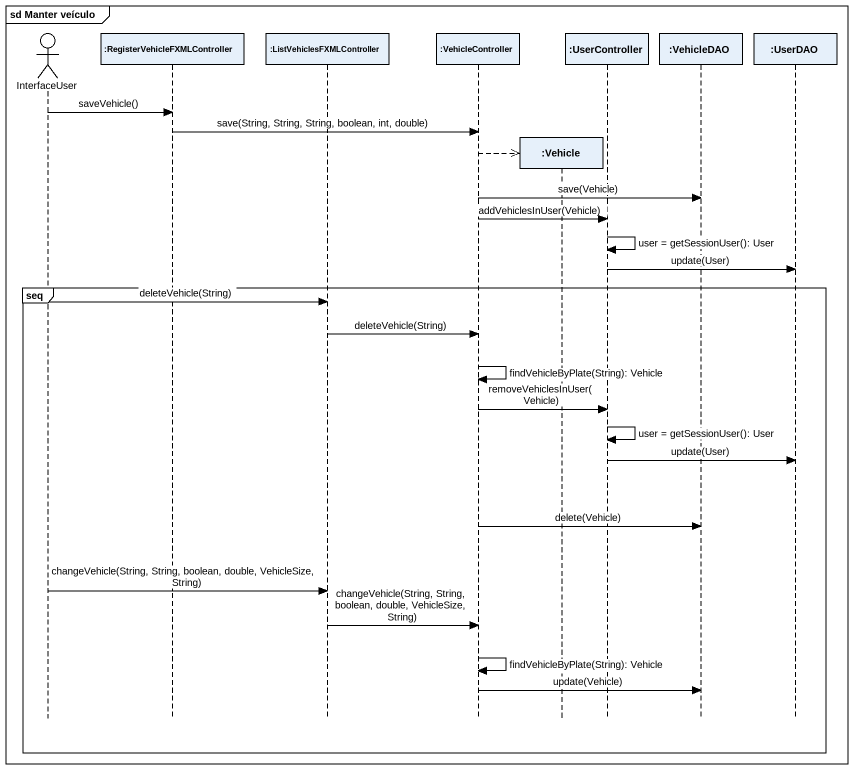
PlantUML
@startuml
mainframe sd Manter veículo
hide footbox
actor InterfaceUser
participant ":RegisterVehicleFXMLController" as RegisterVehicleFXMLControlle
participant ":ListVehiclesFXMLController" as ListVehiclesFXMLController
participant ":VehicleController" as VehicleController
participant ":Vehicle" as Vehicle
participant ":UserController" as UserController
participant ":VehicleDAO" as VehicleDAO
participant ":UserDAO" as UserDAO

InterfaceUser -> RegisterVehicleFXMLControlle : saveVehicle()
RegisterVehicleFXMLControlle -> VehicleController : save(String, String, String, boolean, int, double)
VehicleController -->> Vehicle **
VehicleController -> VehicleDAO : save(Vehicle)
VehicleController -> UserController : addVehiclesInUser(Vehicle)
UserController -> UserController : user = getSessionUser(): User
UserController -> UserDAO : update(User)
group seq
  InterfaceUser -> ListVehiclesFXMLController : deleteVehicle(String)
  ListVehiclesFXMLController -> VehicleController : deleteVehicle(String)
  VehicleController -> VehicleController : findVehicleByPlate(String): Vehicle
  VehicleController -> UserController : removeVehiclesInUser(Vehicle)
  UserController -> UserController : user = getSessionUser(): User
  UserController -> UserDAO : update(User)
  VehicleController -> VehicleDAO : delete(Vehicle)
  InterfaceUser -> ListVehiclesFXMLController : changeVehicle(String, String, boolean, double, VehicleSize, String)
  ListVehiclesFXMLController -> VehicleController : changeVehicle(String, String, boolean, double, VehicleSize, String)
  VehicleController -> VehicleController : findVehicleByPlate(String): Vehicle
  VehicleController -> VehicleDAO : update(Vehicle)
end
@enduml
